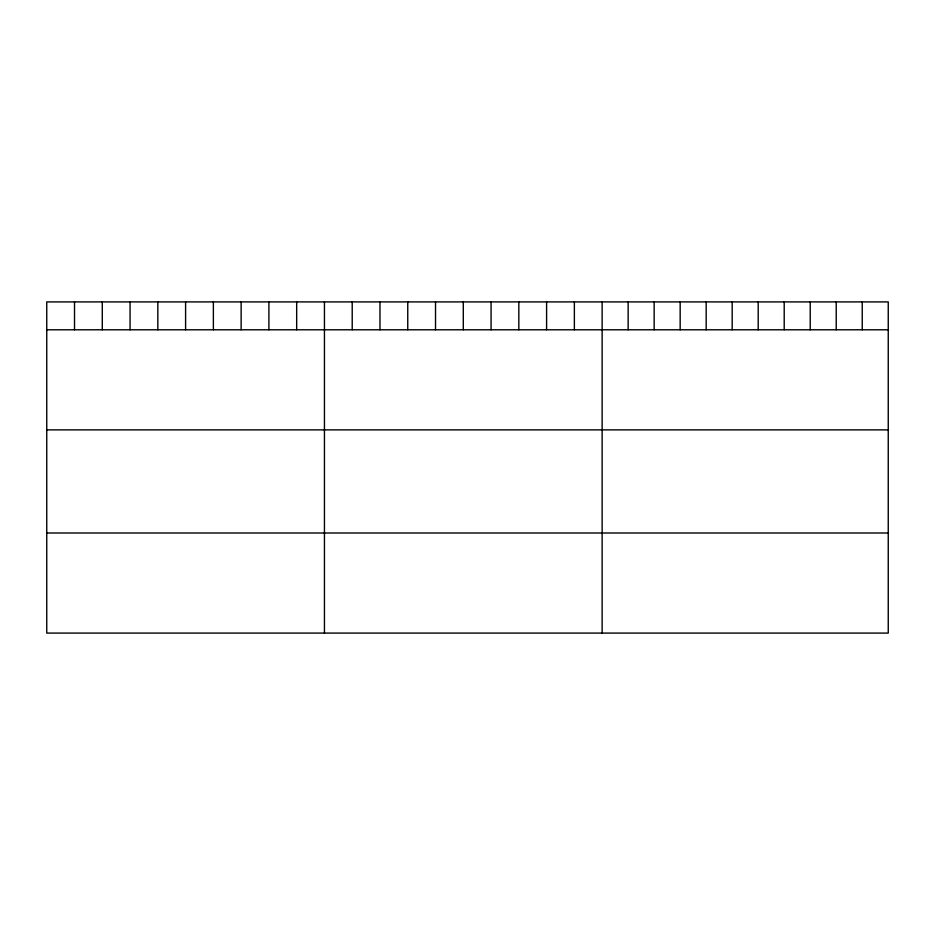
<?xml version="1.0" encoding="UTF-8"?>
<svg xmlns="http://www.w3.org/2000/svg" width="935" height="935" viewBox="0 0 935 935"><rect width="100%" height="100%" fill="white"/><g stroke="black" fill="none" stroke-linecap="round" stroke-linejoin="round"><path stroke-width="1.4" d="M888.25 329.786L888.25 633.088L46.75 633.088L46.75 301.911L888.25 301.911L888.25 329.786L46.75 329.786M46.75 429.878L888.25 429.878M46.75 532.997L888.25 532.997M862.245 301.911L862.245 329.786M836.229 301.911L836.229 329.786M810.224 301.911L810.224 329.786M784.208 301.911L784.208 329.786M758.203 301.911L758.203 329.786M732.187 301.911L732.187 329.786M706.182 301.911L706.182 329.786M680.166 301.911L680.166 329.786M654.161 301.911L654.161 329.786M628.145 301.911L628.145 329.786M602.14 301.911L602.14 633.088M574.37 301.911L574.37 329.786M546.601 301.911L546.601 329.786M518.832 301.911L518.832 329.786M491.062 301.911L491.062 329.786M463.292 301.911L463.292 329.786M435.523 301.911L435.523 329.786M407.753 301.911L407.753 329.786M379.984 301.911L379.984 329.786M352.214 301.911L352.214 329.786M324.445 301.911L324.445 633.088M296.675 301.911L296.675 329.786M268.906 301.911L268.906 329.786M241.136 301.911L241.136 329.786M213.367 301.911L213.367 329.786M185.597 301.911L185.597 329.786M157.828 301.911L157.828 329.786M130.059 301.911L130.059 329.786M102.289 301.911L102.289 329.786M74.519 301.911L74.519 329.786"/></g></svg>
